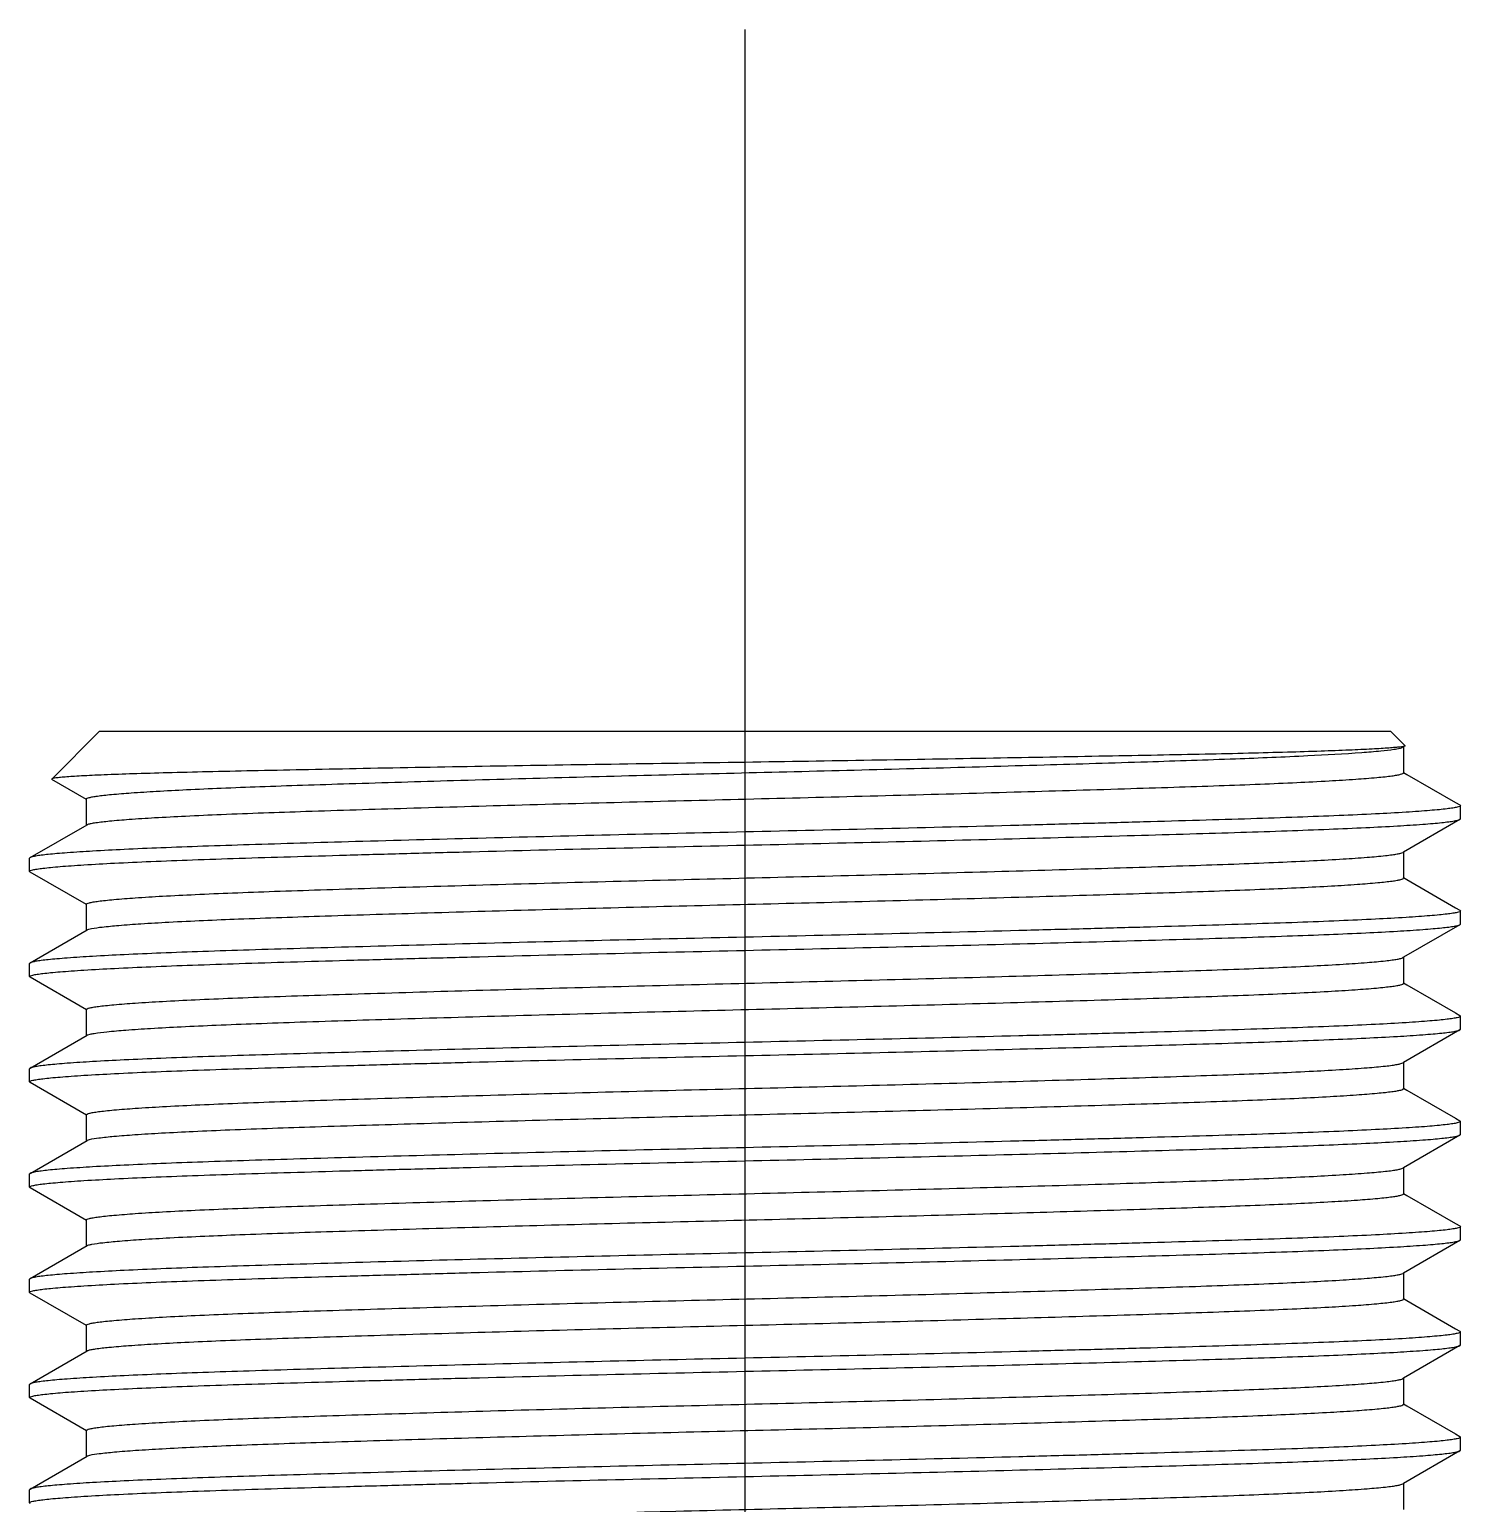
# Model space of a CAD drawing. Extents: x -3383 to -2963, y -4299 to -3705.
# Drawn here: x -3262.611 to -3258.531, y -3947.06 to -3942.859 of the extents above; entities that cross this region are included whole.
import ezdxf

# ---------------------------------------------------------------- set-up
doc = ezdxf.new("R2010")
doc.units = 0
doc.header["$LTSCALE"] = 7
doc.linetypes.add('CENTER', pattern=[2, 1.25, -0.25, 0.25, -0.25])
doc.layers.get('0').update_dxf_attribs({"color": 2, "linetype": 'CONTINUOUS'})
doc.layers.add('CL', color=1, linetype='CENTER')

msp = doc.modelspace()

# ---------------------------------------------------------------- linework, layer by layer
for p, q in [((-3262.411387, -3944.858648), (-3262.547989, -3944.99525)), ((-3262.411387, -3944.858648), (-3258.731387, -3944.858648)), ((-3258.731387, -3944.858648), (-3258.68988, -3944.900154)), ((-3258.693766, -3944.904392), (-3258.693766, -3944.977398)), ((-3258.689956, -3944.900078), (-3258.690452, -3944.901317)), ((-3258.693766, -3944.9764), (-3258.684081, -3944.981997)), ((-3262.547982, -3944.995243), (-3262.547535, -3944.996448)), ((-3262.449007, -3945.053396), (-3262.547543, -3944.996456)), ((-3258.684081, -3944.981997), (-3258.545437, -3945.062111)), ((-3262.449007, -3945.127398), (-3262.449007, -3945.052398)), ((-3258.545437, -3945.062111), (-3258.532988, -3945.069304)), ((-3258.531387, -3945.108648), (-3258.531387, -3945.071148)), ((-3262.609785, -3945.219304), (-3262.447282, -3945.125403)), ((-3258.532988, -3945.110492), (-3258.693766, -3945.203396)), ((-3258.532968, -3945.11048), (-3258.531387, -3945.108647)), ((-3262.609805, -3945.219315), (-3262.611387, -3945.221148)), ((-3262.611387, -3945.258648), (-3262.611387, -3945.221148)), ((-3258.693766, -3945.203396), (-3258.695491, -3945.204392)), ((-3258.693766, -3945.202398), (-3258.693766, -3945.277398)), ((-3262.609805, -3945.260481), (-3262.611387, -3945.258648)), ((-3262.449007, -3945.353396), (-3262.609785, -3945.260492)), ((-3258.693766, -3945.2764), (-3258.684081, -3945.281997)), ((-3258.684081, -3945.281997), (-3258.545437, -3945.362111)), ((-3262.449007, -3945.427398), (-3262.449007, -3945.352398)), ((-3258.545437, -3945.362111), (-3258.532988, -3945.369304)), ((-3258.532969, -3945.369315), (-3258.531387, -3945.371148)), ((-3258.531387, -3945.408648), (-3258.531387, -3945.371148)), ((-3262.609785, -3945.519304), (-3262.447282, -3945.425403)), ((-3258.532988, -3945.410492), (-3258.693766, -3945.503396)), ((-3258.532969, -3945.410481), (-3258.531387, -3945.408648)), ((-3262.609805, -3945.519315), (-3262.611387, -3945.521148)), ((-3262.611387, -3945.558648), (-3262.611387, -3945.521148)), ((-3258.693766, -3945.503396), (-3258.695491, -3945.504392)), ((-3258.693766, -3945.502398), (-3258.693766, -3945.577398)), ((-3262.609805, -3945.560481), (-3262.611387, -3945.558648)), ((-3262.449007, -3945.653396), (-3262.609785, -3945.560492)), ((-3258.693766, -3945.5764), (-3258.684081, -3945.581997)), ((-3258.684081, -3945.581997), (-3258.545437, -3945.662111)), ((-3262.449007, -3945.727398), (-3262.449007, -3945.652398)), ((-3258.545437, -3945.662111), (-3258.532988, -3945.669304)), ((-3258.532969, -3945.669315), (-3258.531387, -3945.671148)), ((-3258.531387, -3945.708648), (-3258.531387, -3945.671148)), ((-3262.609785, -3945.819304), (-3262.447282, -3945.725403)), ((-3258.532988, -3945.710492), (-3258.693766, -3945.803396)), ((-3258.532969, -3945.710481), (-3258.531387, -3945.708648)), ((-3262.609805, -3945.819315), (-3262.611387, -3945.821148)), ((-3258.693766, -3945.803396), (-3258.695491, -3945.804392)), ((-3258.693766, -3945.802398), (-3258.693766, -3945.877398)), ((-3262.611387, -3945.858648), (-3262.611387, -3945.821148)), ((-3262.609805, -3945.860481), (-3262.611387, -3945.858648)), ((-3262.449007, -3945.953396), (-3262.609785, -3945.860492)), ((-3258.693766, -3945.8764), (-3258.684081, -3945.881997)), ((-3258.684081, -3945.881997), (-3258.545437, -3945.962111)), ((-3262.449007, -3946.027398), (-3262.449007, -3945.952398)), ((-3258.545437, -3945.962111), (-3258.532988, -3945.969304)), ((-3258.532969, -3945.969315), (-3258.531387, -3945.971148)), ((-3258.531387, -3946.008648), (-3258.531387, -3945.971148)), ((-3262.609785, -3946.119304), (-3262.447282, -3946.025403)), ((-3258.532988, -3946.010492), (-3258.693766, -3946.103396)), ((-3258.532969, -3946.010481), (-3258.531387, -3946.008648)), ((-3258.693766, -3946.103396), (-3258.695491, -3946.104392)), ((-3258.693766, -3946.102398), (-3258.693766, -3946.177398)), ((-3262.609805, -3946.119315), (-3262.611387, -3946.121148)), ((-3262.611387, -3946.158648), (-3262.611387, -3946.121148)), ((-3262.609805, -3946.160481), (-3262.611387, -3946.158648)), ((-3262.449007, -3946.253396), (-3262.609785, -3946.160492)), ((-3258.693766, -3946.1764), (-3258.684081, -3946.181997)), ((-3258.684081, -3946.181997), (-3258.545437, -3946.262111)), ((-3262.449007, -3946.327398), (-3262.449007, -3946.252398)), ((-3258.545437, -3946.262111), (-3258.532988, -3946.269304)), ((-3258.532969, -3946.269315), (-3258.531387, -3946.271148)), ((-3258.531387, -3946.308648), (-3258.531387, -3946.271148)), ((-3258.532988, -3946.310492), (-3258.693766, -3946.403396)), ((-3258.532969, -3946.310481), (-3258.531387, -3946.308648)), ((-3262.609785, -3946.419304), (-3262.447282, -3946.325403)), ((-3258.693766, -3946.403396), (-3258.695491, -3946.404392)), ((-3258.693766, -3946.402398), (-3258.693766, -3946.477398)), ((-3262.609805, -3946.419315), (-3262.611387, -3946.421148)), ((-3262.611387, -3946.458648), (-3262.611387, -3946.421148)), ((-3262.609805, -3946.460481), (-3262.611387, -3946.458648)), ((-3262.449007, -3946.553396), (-3262.609785, -3946.460492)), ((-3258.693766, -3946.4764), (-3258.684081, -3946.481997)), ((-3258.684081, -3946.481997), (-3258.545437, -3946.562111)), ((-3262.449007, -3946.627398), (-3262.449007, -3946.552398)), ((-3258.545437, -3946.562111), (-3258.532988, -3946.569304)), ((-3258.532969, -3946.569315), (-3258.531387, -3946.571148)), ((-3258.531387, -3946.608648), (-3258.531387, -3946.571148)), ((-3258.532988, -3946.610492), (-3258.693766, -3946.703396)), ((-3258.532969, -3946.610481), (-3258.531387, -3946.608648)), ((-3262.609785, -3946.719304), (-3262.447282, -3946.625403)), ((-3258.693766, -3946.702398), (-3258.693766, -3946.777398)), ((-3262.609805, -3946.719315), (-3262.611387, -3946.721148)), ((-3262.611387, -3946.758648), (-3262.611387, -3946.721148)), ((-3258.693766, -3946.703396), (-3258.695491, -3946.704392)), ((-3262.609805, -3946.760481), (-3262.611387, -3946.758648)), ((-3262.449007, -3946.853396), (-3262.609785, -3946.760492)), ((-3258.693766, -3946.7764), (-3258.684081, -3946.781997)), ((-3258.684081, -3946.781997), (-3258.545437, -3946.862111)), ((-3262.449007, -3946.927398), (-3262.449007, -3946.852398)), ((-3258.545437, -3946.862111), (-3258.532988, -3946.869304)), ((-3258.532969, -3946.869315), (-3258.531387, -3946.871148)), ((-3258.532988, -3946.910492), (-3258.693766, -3947.003396)), ((-3258.532969, -3946.910481), (-3258.531387, -3946.908648)), ((-3258.531387, -3946.908648), (-3258.531387, -3946.871148)), ((-3262.609785, -3947.019304), (-3262.447282, -3946.925403)), ((-3262.609805, -3947.019315), (-3262.611387, -3947.021148)), ((-3262.611387, -3947.058648), (-3262.611387, -3947.021148)), ((-3258.693766, -3947.003396), (-3258.695491, -3947.004392)), ((-3258.693766, -3947.002398), (-3258.693766, -3947.077398)), ((-3262.609805, -3947.060481), (-3262.611387, -3947.058648))]:
    msp.add_line(p, q)
for points, knots in [([(-3262.449007, -3945.052398), (-3262.449007, -3945.051439), (-3262.44585, -3945.049397), (-3262.440129, -3945.047806), (-3262.429975, -3945.045609), (-3262.416146, -3945.043572), (-3262.398141, -3945.041363), (-3262.36616, -3945.038138), (-3262.316231, -3945.034182), (-3262.244971, -3945.029688), (-3262.159471, -3945.025226), (-3262.061024, -3945.020888), (-3261.950667, -3945.016663), (-3261.828982, -3945.012458), (-3261.644939, -3945.00656), (-3261.391716, -3944.998966), (-3261.068838, -3944.989912), (-3260.730749, -3944.98127), (-3260.388622, -3944.972951), (-3260.051166, -3944.96427), (-3259.729841, -3944.955213), (-3259.438481, -3944.946429), (-3259.187657, -3944.938206), (-3258.983865, -3944.929894), (-3258.845943, -3944.922297), (-3258.764185, -3944.915569), (-3258.733656, -3944.912237), (-3258.721119, -3944.91038)], [0, 0, 0, 0, 0.00077096, 0.00244526, 0.00514775, 0.00891381, 0.01376286, 0.01969418, 0.03476233, 0.05400484, 0.07708546, 0.10357299, 0.1332074, 0.16584816, 0.20143446, 0.28120561, 0.36946459, 0.46104593, 0.55302995, 0.64452645, 0.7323622, 0.81139386, 0.87881129, 0.93406456, 0.97532847, 0.98981386, 1, 1, 1, 1]), ([(-3258.690455, -3944.901314), (-3258.691897, -3944.902096), (-3258.696629, -3944.902978), (-3258.705664, -3944.904361), (-3258.719137, -3944.905656), (-3258.736835, -3944.907083), (-3258.758802, -3944.908524), (-3258.796417, -3944.910651), (-3258.853623, -3944.913251), (-3258.934108, -3944.916237), (-3259.029824, -3944.919198), (-3259.139903, -3944.922079), (-3259.263311, -3944.924817), (-3259.398869, -3944.927515), (-3259.600088, -3944.93128), (-3259.871709, -3944.936194), (-3260.2148, -3944.942168), (-3260.450962, -3944.945869), (-3260.571387, -3944.947702)], [0, 0, 0, 0, 0.00261637, 0.00750592, 0.01468106, 0.02413088, 0.03583417, 0.04976451, 0.08419335, 0.12711735, 0.17815741, 0.23684808, 0.30265658, 0.37493447, 0.45298738, 0.62348137, 0.80800473, 1, 1, 1, 1]), ([(-3258.721119, -3944.91038), (-3258.715526, -3944.909552), (-3258.706948, -3944.908011), (-3258.698207, -3944.905963), (-3258.695489, -3944.904391)], [0, 0, 0, 0, 0.64293905, 1, 1, 1, 1]), ([(-3260.571387, -3944.947702), (-3260.698551, -3944.949638), (-3260.948289, -3944.953295), (-3261.311283, -3944.959136), (-3261.598848, -3944.964356), (-3261.811629, -3944.968572), (-3261.954537, -3944.9715), (-3262.08428, -3944.974327), (-3262.19967, -3944.977099), (-3262.299675, -3944.979931), (-3262.372974, -3944.982503), (-3262.423251, -3944.984646), (-3262.454468, -3944.986168), (-3262.481241, -3944.987681), (-3262.503494, -3944.989182), (-3262.521197, -3944.990633), (-3262.53425, -3944.992072), (-3262.542316, -3944.993257), (-3262.546334, -3944.994358), (-3262.547633, -3944.994894), (-3262.547983, -3944.995245)], [0, 0, 0, 0, 0.19291989, 0.37887176, 0.55070294, 0.6292027, 0.70170608, 0.76752843, 0.82605741, 0.87679445, 0.91928743, 0.93731334, 0.95312827, 0.96669715, 0.97798733, 0.9869676, 0.99362082, 0.99794785, 0.99924866, 1, 1, 1, 1]), ([(-3262.443949, -3945.123982), (-3262.441133, -3945.123031), (-3262.433953, -3945.121382), (-3262.413846, -3945.118043), (-3262.377858, -3945.114162), (-3262.32194, -3945.109563), (-3262.249563, -3945.104948), (-3262.161931, -3945.100333), (-3262.01831, -3945.094007), (-3261.808089, -3945.086633), (-3261.522227, -3945.077817), (-3261.199876, -3945.068487), (-3260.855368, -3945.059352), (-3260.50251, -3945.050732), (-3260.151551, -3945.041956), (-3259.813852, -3945.032655), (-3259.547188, -3945.024741), (-3259.352397, -3945.018607), (-3259.223457, -3945.014257), (-3259.106524, -3945.009908), (-3259.002123, -3945.005464), (-3258.911303, -3945.000875), (-3258.835451, -3944.996242), (-3258.782215, -3944.992152), (-3258.748085, -3944.988812), (-3258.728856, -3944.986525), (-3258.714098, -3944.984416), (-3258.703239, -3944.982144), (-3258.697179, -3944.980505), (-3258.693766, -3944.978404), (-3258.693766, -3944.977398)], [0, 0, 0, 0, 0.00237448, 0.00586657, 0.0162877, 0.03126839, 0.05069392, 0.07421917, 0.10137171, 0.16553771, 0.24225842, 0.32984636, 0.42316042, 0.51757024, 0.61181715, 0.70361706, 0.78744782, 0.82493991, 0.85930597, 0.89051241, 0.91841779, 0.9427834, 0.96315511, 0.97913075, 0.98542202, 0.99056693, 0.99456189, 0.99742609, 0.99919621, 1, 1, 1, 1]), ([(-3258.531387, -3945.07115), (-3258.531389, -3945.072238), (-3258.535434, -3945.074341), (-3258.542169, -3945.076022), (-3258.554623, -3945.078342), (-3258.571419, -3945.080507), (-3258.593364, -3945.082854), (-3258.620135, -3945.085213), (-3258.651804, -3945.087624), (-3258.703483, -3945.091056), (-3258.779209, -3945.095208), (-3258.882362, -3945.099892), (-3259.000806, -3945.104417), (-3259.133402, -3945.108862), (-3259.27963, -3945.113327), (-3259.439138, -3945.117898), (-3259.610993, -3945.122649), (-3259.858464, -3945.129232), (-3260.179777, -3945.137257), (-3260.440002, -3945.143165), (-3260.571387, -3945.146148)], [0, 0, 0, 0, 0.00159843, 0.00527135, 0.01125318, 0.01961343, 0.03038718, 0.04356208, 0.05911322, 0.07701456, 0.11962237, 0.17047693, 0.22864777, 0.29368097, 0.36530184, 0.4434796, 0.52801156, 0.61776487, 0.80701502, 1, 1, 1, 1]), ([(-3258.532975, -3945.069311), (-3258.532734, -3945.069451), (-3258.532058, -3945.069876), (-3258.531386, -3945.070603), (-3258.531387, -3945.07115)], [0, 0, 0, 0, 0.33703848, 1, 1, 1, 1]), ([(-3260.571387, -3945.146148), (-3260.699428, -3945.149055), (-3260.953254, -3945.154816), (-3261.32357, -3945.164031), (-3261.618422, -3945.171984), (-3261.835834, -3945.178172), (-3261.980844, -3945.182537), (-3262.112974, -3945.186867), (-3262.231833, -3945.191252), (-3262.336515, -3945.19578), (-3262.425627, -3945.200401), (-3262.489445, -3945.204476), (-3262.53157, -3945.207832), (-3262.556261, -3945.210128), (-3262.576262, -3945.212379), (-3262.591634, -3945.214523), (-3262.602304, -3945.216648), (-3262.607947, -3945.21824), (-3262.609805, -3945.219315)], [0, 0, 0, 0, 0.18829405, 0.37326889, 0.5446053, 0.62193994, 0.69303651, 0.75789424, 0.81630048, 0.86790102, 0.91193923, 0.94748712, 0.96191125, 0.97406872, 0.98393708, 0.99151517, 0.99684418, 1, 1, 1, 1]), ([(-3262.447282, -3945.125403), (-3262.447064, -3945.125277), (-3262.445992, -3945.124715), (-3262.444855, -3945.124289), (-3262.443949, -3945.123982)], [0, 0, 0, 0, 0.20861387, 1, 1, 1, 1]), ([(-3260.571387, -3945.183648), (-3260.443345, -3945.180741), (-3260.189518, -3945.17498), (-3259.8192, -3945.165765), (-3259.524348, -3945.157811), (-3259.306935, -3945.151624), (-3259.161925, -3945.147259), (-3259.029795, -3945.142928), (-3258.910936, -3945.138544), (-3258.806254, -3945.134015), (-3258.717143, -3945.129394), (-3258.653325, -3945.125319), (-3258.6112, -3945.121963), (-3258.586509, -3945.119668), (-3258.566509, -3945.117416), (-3258.551138, -3945.115273), (-3258.540468, -3945.113147), (-3258.534826, -3945.111556), (-3258.532968, -3945.11048)], [0, 0, 0, 0, 0.18829471, 0.37327015, 0.54460699, 0.62194174, 0.69303839, 0.75789614, 0.81630235, 0.86790279, 0.9119408, 0.94748841, 0.96191236, 0.97406963, 0.98393779, 0.99151565, 0.99684442, 1, 1, 1, 1]), ([(-3262.611387, -3945.258648), (-3262.611386, -3945.25756), (-3262.607343, -3945.255455), (-3262.600612, -3945.253776), (-3262.58816, -3945.251455), (-3262.571367, -3945.249291), (-3262.549426, -3945.246944), (-3262.522656, -3945.244584), (-3262.490989, -3945.242174), (-3262.439313, -3945.238741), (-3262.363589, -3945.234589), (-3262.260438, -3945.229905), (-3262.141995, -3945.22538), (-3262.009398, -3945.220934), (-3261.863169, -3945.21647), (-3261.70366, -3945.211898), (-3261.531802, -3945.207147), (-3261.284326, -3945.200564), (-3260.963006, -3945.192539), (-3260.702774, -3945.186631), (-3260.571387, -3945.183648)], [0, 0, 0, 0, 0.00159717, 0.00526852, 0.01124882, 0.0196076, 0.03037999, 0.04355368, 0.05910372, 0.0770041, 0.11961047, 0.17046426, 0.22863485, 0.2936682, 0.36528957, 0.44346813, 0.5280013, 0.61775622, 0.80701049, 1, 1, 1, 1]), ([(-3262.449007, -3945.352398), (-3262.449007, -3945.351377), (-3262.445512, -3945.349257), (-3262.439343, -3945.347603), (-3262.428256, -3945.345307), (-3262.413198, -3945.343176), (-3262.393575, -3945.340863), (-3262.358752, -3945.337488), (-3262.304452, -3945.333356), (-3262.227126, -3945.328678), (-3262.134602, -3945.32405), (-3262.028294, -3945.319573), (-3261.909251, -3945.315184), (-3261.777979, -3945.310787), (-3261.579767, -3945.304576), (-3261.308896, -3945.296564), (-3260.966597, -3945.287193), (-3260.611667, -3945.278371), (-3260.255591, -3945.269642), (-3259.909208, -3945.260371), (-3259.587, -3945.250967), (-3259.340792, -3945.243326), (-3259.166636, -3945.237208), (-3259.054486, -3945.232784), (-3258.955586, -3945.228216), (-3258.871222, -3945.223555), (-3258.802816, -3945.218871), (-3258.756347, -3945.214799), (-3258.727935, -3945.211418), (-3258.713166, -3945.209234), (-3258.702821, -3945.207085), (-3258.697332, -3945.205456), (-3258.695491, -3945.204392)], [0, 0, 0, 0, 0.00081506, 0.00261763, 0.0055365, 0.00960881, 0.01485356, 0.02126629, 0.03754815, 0.05829956, 0.08309698, 0.11148102, 0.14321857, 0.17816929, 0.21630762, 0.3014882, 0.39444548, 0.48959736, 0.58484454, 0.67871405, 0.76614325, 0.84210732, 0.87530595, 0.90522241, 0.93168286, 0.95432139, 0.97265287, 0.98640768, 0.99153748, 0.9954957, 0.99830318, 1, 1, 1, 1]), ([(-3262.434337, -3945.421571), (-3262.424334, -3945.419571), (-3262.398558, -3945.416278), (-3262.351625, -3945.41183), (-3262.288399, -3945.407314), (-3262.174572, -3945.400712), (-3261.999629, -3945.393228), (-3261.753758, -3945.3849), (-3261.464695, -3945.376109), (-3261.142609, -3945.366909), (-3260.801648, -3945.358015), (-3260.454396, -3945.349562), (-3260.110222, -3945.340859), (-3259.780354, -3945.331685), (-3259.520815, -3945.323939), (-3259.331754, -3945.317931), (-3259.206694, -3945.31366), (-3259.093276, -3945.309377), (-3258.992056, -3945.30499), (-3258.904079, -3945.300467), (-3258.830681, -3945.295908), (-3258.779215, -3945.291889), (-3258.746236, -3945.28861), (-3258.727662, -3945.286365), (-3258.713401, -3945.284294), (-3258.702921, -3945.282062), (-3258.697042, -3945.280449), (-3258.693766, -3945.278379), (-3258.693766, -3945.277398)], [0, 0, 0, 0, 0.00817098, 0.02078474, 0.0377702, 0.05893466, 0.11211251, 0.17801547, 0.25598652, 0.3437528, 0.43610488, 0.52918216, 0.62197632, 0.71186982, 0.79350159, 0.82995444, 0.86338002, 0.89373035, 0.9208639, 0.94453111, 0.96428895, 0.97977065, 0.985866, 0.99084986, 0.99472018, 0.9974963, 0.99921419, 1, 1, 1, 1]), ([(-3258.531387, -3945.371148), (-3258.531387, -3945.372236), (-3258.535431, -3945.374341), (-3258.542162, -3945.376019), (-3258.554613, -3945.378341), (-3258.571406, -3945.380505), (-3258.593348, -3945.382852), (-3258.620117, -3945.385212), (-3258.651784, -3945.387622), (-3258.70346, -3945.391055), (-3258.779184, -3945.395207), (-3258.882335, -3945.399891), (-3259.000779, -3945.404416), (-3259.133376, -3945.408861), (-3259.279604, -3945.413326), (-3259.439114, -3945.417897), (-3259.610972, -3945.422648), (-3259.858448, -3945.429232), (-3260.179768, -3945.437257), (-3260.439999, -3945.443165), (-3260.571387, -3945.446148)], [0, 0, 0, 0, 0.00159717, 0.00526852, 0.01124882, 0.0196076, 0.03037999, 0.04355368, 0.05910372, 0.0770041, 0.11961047, 0.17046426, 0.22863485, 0.2936682, 0.36528957, 0.44346813, 0.5280013, 0.61775622, 0.80701049, 1, 1, 1, 1]), ([(-3262.447282, -3945.425403), (-3262.445771, -3945.42453), (-3262.441431, -3945.423112), (-3262.437048, -3945.422113), (-3262.434337, -3945.421571)], [0, 0, 0, 0, 0.38697339, 1, 1, 1, 1]), ([(-3260.571387, -3945.483648), (-3260.443345, -3945.480741), (-3260.18952, -3945.47498), (-3259.819203, -3945.465765), (-3259.524352, -3945.457811), (-3259.306939, -3945.451624), (-3259.161929, -3945.447259), (-3259.0298, -3945.442928), (-3258.91094, -3945.438544), (-3258.806258, -3945.434016), (-3258.717146, -3945.429395), (-3258.653328, -3945.42532), (-3258.611203, -3945.421964), (-3258.586512, -3945.419668), (-3258.566511, -3945.417417), (-3258.551139, -3945.415273), (-3258.540469, -3945.413147), (-3258.534826, -3945.411556), (-3258.532969, -3945.410481)], [0, 0, 0, 0, 0.18829405, 0.37326889, 0.5446053, 0.62193994, 0.69303651, 0.75789424, 0.81630048, 0.86790102, 0.91193923, 0.94748712, 0.96191125, 0.97406872, 0.98393708, 0.99151517, 0.99684418, 1, 1, 1, 1]), ([(-3262.611387, -3945.558648), (-3262.611386, -3945.55756), (-3262.607343, -3945.555455), (-3262.600612, -3945.553776), (-3262.58816, -3945.551455), (-3262.571367, -3945.549291), (-3262.549426, -3945.546944), (-3262.522656, -3945.544584), (-3262.490989, -3945.542174), (-3262.439313, -3945.538741), (-3262.363589, -3945.534589), (-3262.260438, -3945.529905), (-3262.141995, -3945.52538), (-3262.009398, -3945.520934), (-3261.863169, -3945.51647), (-3261.70366, -3945.511898), (-3261.531802, -3945.507147), (-3261.284326, -3945.500564), (-3260.963006, -3945.492539), (-3260.702774, -3945.486631), (-3260.571387, -3945.483648)], [0, 0, 0, 0, 0.00159717, 0.00526852, 0.01124882, 0.0196076, 0.03037999, 0.04355368, 0.05910372, 0.0770041, 0.11961047, 0.17046426, 0.22863485, 0.2936682, 0.36528957, 0.44346813, 0.5280013, 0.61775622, 0.80701049, 1, 1, 1, 1]), ([(-3260.571387, -3945.446148), (-3260.699428, -3945.449055), (-3260.953254, -3945.454816), (-3261.32357, -3945.464031), (-3261.618422, -3945.471984), (-3261.835834, -3945.478172), (-3261.980844, -3945.482537), (-3262.112974, -3945.486867), (-3262.231833, -3945.491252), (-3262.336515, -3945.49578), (-3262.425627, -3945.500401), (-3262.489445, -3945.504476), (-3262.53157, -3945.507832), (-3262.556261, -3945.510128), (-3262.576262, -3945.512379), (-3262.591634, -3945.514523), (-3262.602304, -3945.516648), (-3262.607947, -3945.51824), (-3262.609805, -3945.519315)], [0, 0, 0, 0, 0.18829405, 0.37326889, 0.5446053, 0.62193994, 0.69303651, 0.75789424, 0.81630048, 0.86790102, 0.91193923, 0.94748712, 0.96191125, 0.97406872, 0.98393708, 0.99151517, 0.99684418, 1, 1, 1, 1]), ([(-3262.449007, -3945.652398), (-3262.449007, -3945.651377), (-3262.445512, -3945.649257), (-3262.439343, -3945.647603), (-3262.428256, -3945.645307), (-3262.413198, -3945.643176), (-3262.393575, -3945.640863), (-3262.358752, -3945.637488), (-3262.304452, -3945.633356), (-3262.227126, -3945.628678), (-3262.134602, -3945.62405), (-3262.028294, -3945.619573), (-3261.909251, -3945.615184), (-3261.777979, -3945.610787), (-3261.579767, -3945.604576), (-3261.308896, -3945.596564), (-3260.966597, -3945.587193), (-3260.611667, -3945.578371), (-3260.255591, -3945.569642), (-3259.909208, -3945.560371), (-3259.587, -3945.550967), (-3259.340792, -3945.543326), (-3259.166636, -3945.537208), (-3259.054486, -3945.532784), (-3258.955586, -3945.528216), (-3258.871222, -3945.523555), (-3258.802816, -3945.518871), (-3258.756347, -3945.514799), (-3258.727935, -3945.511418), (-3258.713166, -3945.509234), (-3258.702821, -3945.507085), (-3258.697332, -3945.505456), (-3258.695491, -3945.504392)], [0, 0, 0, 0, 0.00081506, 0.00261763, 0.0055365, 0.00960881, 0.01485356, 0.02126629, 0.03754815, 0.05829956, 0.08309698, 0.11148102, 0.14321857, 0.17816929, 0.21630762, 0.3014882, 0.39444548, 0.48959736, 0.58484454, 0.67871405, 0.76614325, 0.84210732, 0.87530595, 0.90522241, 0.93168286, 0.95432139, 0.97265287, 0.98640768, 0.99153748, 0.9954957, 0.99830318, 1, 1, 1, 1]), ([(-3262.44584, -3945.724695), (-3262.443498, -3945.723696), (-3262.437178, -3945.722051), (-3262.418796, -3945.718676), (-3262.384806, -3945.714841), (-3262.331156, -3945.710229), (-3262.260736, -3945.705602), (-3262.174721, -3945.700955), (-3262.074499, -3945.696436), (-3261.961299, -3945.692043), (-3261.786082, -3945.685959), (-3261.5391, -3945.678328), (-3261.216793, -3945.668956), (-3260.871324, -3945.659753), (-3260.516841, -3945.651079), (-3260.163887, -3945.64228), (-3259.823878, -3945.632944), (-3259.555102, -3945.624981), (-3259.358598, -3945.618808), (-3259.228492, -3945.614435), (-3259.110503, -3945.610066), (-3259.005148, -3945.605605), (-3258.913476, -3945.600997), (-3258.836886, -3945.596341), (-3258.783118, -3945.59223), (-3258.748641, -3945.588873), (-3258.729215, -3945.586572), (-3258.714308, -3945.584453), (-3258.703334, -3945.582168), (-3258.69722, -3945.580522), (-3258.693766, -3945.578412), (-3258.693766, -3945.577398)], [0, 0, 0, 0, 0.00203281, 0.00518177, 0.01493661, 0.02930631, 0.04818859, 0.07127548, 0.09808483, 0.12828934, 0.16172653, 0.23806893, 0.32558248, 0.41917713, 0.51400253, 0.60869907, 0.70107692, 0.78558032, 0.82339364, 0.85805032, 0.88952087, 0.91766429, 0.94224476, 0.96280539, 0.97893332, 0.985285, 0.99047956, 0.99451298, 0.99740436, 0.99919061, 1, 1, 1, 1]), ([(-3258.531387, -3945.671148), (-3258.531387, -3945.672236), (-3258.535431, -3945.674341), (-3258.542162, -3945.676019), (-3258.554613, -3945.678341), (-3258.571406, -3945.680505), (-3258.593348, -3945.682852), (-3258.620117, -3945.685212), (-3258.651784, -3945.687622), (-3258.70346, -3945.691055), (-3258.779184, -3945.695207), (-3258.882335, -3945.699891), (-3259.000779, -3945.704416), (-3259.133376, -3945.708861), (-3259.279604, -3945.713326), (-3259.439114, -3945.717897), (-3259.610972, -3945.722648), (-3259.858448, -3945.729232), (-3260.179768, -3945.737257), (-3260.439999, -3945.743165), (-3260.571387, -3945.746148)], [0, 0, 0, 0, 0.00159717, 0.00526852, 0.01124882, 0.0196076, 0.03037999, 0.04355368, 0.05910372, 0.0770041, 0.11961047, 0.17046426, 0.22863485, 0.2936682, 0.36528957, 0.44346813, 0.5280013, 0.61775622, 0.80701049, 1, 1, 1, 1]), ([(-3260.571387, -3945.783648), (-3260.443345, -3945.780741), (-3260.18952, -3945.77498), (-3259.819203, -3945.765765), (-3259.524352, -3945.757811), (-3259.306939, -3945.751624), (-3259.161929, -3945.747259), (-3259.0298, -3945.742928), (-3258.91094, -3945.738544), (-3258.806258, -3945.734016), (-3258.717146, -3945.729395), (-3258.653328, -3945.72532), (-3258.611203, -3945.721964), (-3258.586512, -3945.719668), (-3258.566511, -3945.717417), (-3258.551139, -3945.715273), (-3258.540469, -3945.713147), (-3258.534826, -3945.711556), (-3258.532969, -3945.710481)], [0, 0, 0, 0, 0.18829405, 0.37326889, 0.5446053, 0.62193994, 0.69303651, 0.75789424, 0.81630048, 0.86790102, 0.91193923, 0.94748712, 0.96191125, 0.97406872, 0.98393708, 0.99151517, 0.99684418, 1, 1, 1, 1]), ([(-3260.571387, -3945.746148), (-3260.699428, -3945.749055), (-3260.953254, -3945.754816), (-3261.32357, -3945.764031), (-3261.618422, -3945.771984), (-3261.835834, -3945.778172), (-3261.980844, -3945.782537), (-3262.112974, -3945.786867), (-3262.231833, -3945.791252), (-3262.336515, -3945.79578), (-3262.425627, -3945.800401), (-3262.489445, -3945.804476), (-3262.53157, -3945.807832), (-3262.556261, -3945.810128), (-3262.576262, -3945.812379), (-3262.591634, -3945.814523), (-3262.602304, -3945.816648), (-3262.607947, -3945.81824), (-3262.609805, -3945.819315)], [0, 0, 0, 0, 0.18829405, 0.37326889, 0.5446053, 0.62193994, 0.69303651, 0.75789424, 0.81630048, 0.86790102, 0.91193923, 0.94748712, 0.96191125, 0.97406872, 0.98393708, 0.99151517, 0.99684418, 1, 1, 1, 1]), ([(-3262.611387, -3945.858648), (-3262.611386, -3945.85756), (-3262.607343, -3945.855455), (-3262.600612, -3945.853776), (-3262.58816, -3945.851455), (-3262.571367, -3945.849291), (-3262.549426, -3945.846944), (-3262.522656, -3945.844584), (-3262.490989, -3945.842174), (-3262.439313, -3945.838741), (-3262.363589, -3945.834589), (-3262.260438, -3945.829905), (-3262.141995, -3945.82538), (-3262.009398, -3945.820934), (-3261.863169, -3945.81647), (-3261.70366, -3945.811898), (-3261.531802, -3945.807147), (-3261.284326, -3945.800564), (-3260.963006, -3945.792539), (-3260.702774, -3945.786631), (-3260.571387, -3945.783648)], [0, 0, 0, 0, 0.00159717, 0.00526852, 0.01124882, 0.0196076, 0.03037999, 0.04355368, 0.05910372, 0.0770041, 0.11961047, 0.17046426, 0.22863485, 0.2936682, 0.36528957, 0.44346813, 0.5280013, 0.61775622, 0.80701049, 1, 1, 1, 1]), ([(-3262.449007, -3945.952398), (-3262.449007, -3945.951377), (-3262.445512, -3945.949257), (-3262.439343, -3945.947603), (-3262.428256, -3945.945307), (-3262.413198, -3945.943176), (-3262.393575, -3945.940863), (-3262.358752, -3945.937488), (-3262.304452, -3945.933356), (-3262.227126, -3945.928678), (-3262.134602, -3945.92405), (-3262.028294, -3945.919573), (-3261.909251, -3945.915184), (-3261.777979, -3945.910787), (-3261.579767, -3945.904576), (-3261.308896, -3945.896564), (-3260.966597, -3945.887193), (-3260.611667, -3945.878371), (-3260.255591, -3945.869642), (-3259.909208, -3945.860371), (-3259.587, -3945.850967), (-3259.340792, -3945.843326), (-3259.166636, -3945.837208), (-3259.054486, -3945.832784), (-3258.955586, -3945.828216), (-3258.871222, -3945.823555), (-3258.802816, -3945.818871), (-3258.756347, -3945.814799), (-3258.727935, -3945.811418), (-3258.713166, -3945.809234), (-3258.702821, -3945.807085), (-3258.697332, -3945.805456), (-3258.695491, -3945.804392)], [0, 0, 0, 0, 0.00081506, 0.00261763, 0.0055365, 0.00960881, 0.01485356, 0.02126629, 0.03754815, 0.05829956, 0.08309698, 0.11148102, 0.14321857, 0.17816929, 0.21630762, 0.3014882, 0.39444548, 0.48959736, 0.58484454, 0.67871405, 0.76614325, 0.84210732, 0.87530595, 0.90522241, 0.93168286, 0.95432139, 0.97265287, 0.98640768, 0.99153748, 0.9954957, 0.99830318, 1, 1, 1, 1]), ([(-3262.439798, -3946.022787), (-3262.431296, -3946.020651), (-3262.40828, -3946.017429), (-3262.365383, -3946.012968), (-3262.305745, -3946.008462), (-3262.230213, -3946.003849), (-3262.139985, -3945.999303), (-3261.993856, -3945.993089), (-3261.781305, -3945.985776), (-3261.493774, -3945.976969), (-3261.171475, -3945.967702), (-3260.828672, -3945.958686), (-3260.478574, -3945.950151), (-3260.130973, -3945.941411), (-3259.797157, -3945.932173), (-3259.53403, -3945.924341), (-3259.342094, -3945.918271), (-3259.215091, -3945.91396), (-3259.099912, -3945.909644), (-3258.997098, -3945.905228), (-3258.907696, -3945.900672), (-3258.833069, -3945.896076), (-3258.780716, -3945.892021), (-3258.747161, -3945.888712), (-3258.728259, -3945.886445), (-3258.71375, -3945.884356), (-3258.70308, -3945.882103), (-3258.69711, -3945.880477), (-3258.693766, -3945.878392), (-3258.693766, -3945.877398)], [0, 0, 0, 0, 0.00701139, 0.01853253, 0.03451933, 0.05482733, 0.07905877, 0.10677118, 0.17180511, 0.24915257, 0.33684287, 0.42968137, 0.52341628, 0.61692996, 0.70777495, 0.7905004, 0.82746805, 0.86135957, 0.8921343, 0.91965054, 0.94366435, 0.96372681, 0.97945344, 0.98564594, 0.99070965, 0.99464176, 0.99746154, 0.99920531, 1, 1, 1, 1]), ([(-3258.531387, -3945.971148), (-3258.531387, -3945.972236), (-3258.535431, -3945.974341), (-3258.542162, -3945.976019), (-3258.554613, -3945.978341), (-3258.571406, -3945.980505), (-3258.593348, -3945.982852), (-3258.620117, -3945.985212), (-3258.651784, -3945.987622), (-3258.70346, -3945.991055), (-3258.779184, -3945.995207), (-3258.882335, -3945.999891), (-3259.000779, -3946.004416), (-3259.133376, -3946.008861), (-3259.279604, -3946.013326), (-3259.439114, -3946.017897), (-3259.610972, -3946.022648), (-3259.858448, -3946.029232), (-3260.179768, -3946.037257), (-3260.439999, -3946.043165), (-3260.571387, -3946.046148)], [0, 0, 0, 0, 0.00159717, 0.00526852, 0.01124882, 0.0196076, 0.03037999, 0.04355368, 0.05910372, 0.0770041, 0.11961047, 0.17046426, 0.22863485, 0.2936682, 0.36528957, 0.44346813, 0.5280013, 0.61775622, 0.80701049, 1, 1, 1, 1]), ([(-3262.447282, -3946.025403), (-3262.446859, -3946.025159), (-3262.444466, -3946.024014), (-3262.441892, -3946.023313), (-3262.439798, -3946.022787)], [0, 0, 0, 0, 0.18451427, 1, 1, 1, 1]), ([(-3260.571387, -3946.083648), (-3260.443345, -3946.080741), (-3260.18952, -3946.07498), (-3259.819203, -3946.065765), (-3259.524352, -3946.057811), (-3259.306939, -3946.051624), (-3259.161929, -3946.047259), (-3259.0298, -3946.042928), (-3258.91094, -3946.038544), (-3258.806258, -3946.034016), (-3258.717146, -3946.029395), (-3258.653328, -3946.02532), (-3258.611203, -3946.021964), (-3258.586512, -3946.019668), (-3258.566511, -3946.017417), (-3258.551139, -3946.015273), (-3258.540469, -3946.013147), (-3258.534826, -3946.011556), (-3258.532969, -3946.010481)], [0, 0, 0, 0, 0.18829405, 0.37326889, 0.5446053, 0.62193994, 0.69303651, 0.75789424, 0.81630048, 0.86790102, 0.91193923, 0.94748712, 0.96191125, 0.97406872, 0.98393708, 0.99151517, 0.99684418, 1, 1, 1, 1]), ([(-3260.571387, -3946.046148), (-3260.699428, -3946.049055), (-3260.953254, -3946.054816), (-3261.32357, -3946.064031), (-3261.618422, -3946.071984), (-3261.835834, -3946.078172), (-3261.980844, -3946.082537), (-3262.112974, -3946.086867), (-3262.231833, -3946.091252), (-3262.336515, -3946.09578), (-3262.425627, -3946.100401), (-3262.489445, -3946.104476), (-3262.53157, -3946.107832), (-3262.556261, -3946.110128), (-3262.576262, -3946.112379), (-3262.591634, -3946.114523), (-3262.602304, -3946.116648), (-3262.607947, -3946.11824), (-3262.609805, -3946.119315)], [0, 0, 0, 0, 0.18829405, 0.37326889, 0.5446053, 0.62193994, 0.69303651, 0.75789424, 0.81630048, 0.86790102, 0.91193923, 0.94748712, 0.96191125, 0.97406872, 0.98393708, 0.99151517, 0.99684418, 1, 1, 1, 1]), ([(-3262.611387, -3946.158648), (-3262.611386, -3946.15756), (-3262.607343, -3946.155455), (-3262.600612, -3946.153776), (-3262.58816, -3946.151455), (-3262.571367, -3946.149291), (-3262.549426, -3946.146944), (-3262.522656, -3946.144584), (-3262.490989, -3946.142174), (-3262.439313, -3946.138741), (-3262.363589, -3946.134589), (-3262.260438, -3946.129905), (-3262.141995, -3946.12538), (-3262.009398, -3946.120934), (-3261.863169, -3946.11647), (-3261.70366, -3946.111898), (-3261.531802, -3946.107147), (-3261.284326, -3946.100564), (-3260.963006, -3946.092539), (-3260.702774, -3946.086631), (-3260.571387, -3946.083648)], [0, 0, 0, 0, 0.00159717, 0.00526852, 0.01124882, 0.0196076, 0.03037999, 0.04355368, 0.05910372, 0.0770041, 0.11961047, 0.17046426, 0.22863485, 0.2936682, 0.36528957, 0.44346813, 0.5280013, 0.61775622, 0.80701049, 1, 1, 1, 1]), ([(-3262.449007, -3946.252398), (-3262.449007, -3946.251377), (-3262.445512, -3946.249257), (-3262.439343, -3946.247603), (-3262.428256, -3946.245307), (-3262.413198, -3946.243176), (-3262.393575, -3946.240863), (-3262.358752, -3946.237488), (-3262.304452, -3946.233356), (-3262.227126, -3946.228678), (-3262.134602, -3946.22405), (-3262.028294, -3946.219573), (-3261.909251, -3946.215184), (-3261.777979, -3946.210787), (-3261.579767, -3946.204576), (-3261.308896, -3946.196564), (-3260.966597, -3946.187193), (-3260.611667, -3946.178371), (-3260.255591, -3946.169642), (-3259.909208, -3946.160371), (-3259.587, -3946.150967), (-3259.340792, -3946.143326), (-3259.166636, -3946.137208), (-3259.054486, -3946.132784), (-3258.955586, -3946.128216), (-3258.871222, -3946.123555), (-3258.802816, -3946.118871), (-3258.756347, -3946.114799), (-3258.727935, -3946.111418), (-3258.713166, -3946.109234), (-3258.702821, -3946.107085), (-3258.697332, -3946.105456), (-3258.695491, -3946.104392)], [0, 0, 0, 0, 0.00081506, 0.00261763, 0.0055365, 0.00960881, 0.01485356, 0.02126629, 0.03754815, 0.05829956, 0.08309698, 0.11148102, 0.14321857, 0.17816929, 0.21630762, 0.3014882, 0.39444548, 0.48959736, 0.58484454, 0.67871405, 0.76614325, 0.84210732, 0.87530595, 0.90522241, 0.93168286, 0.95432139, 0.97265287, 0.98640768, 0.99153748, 0.9954957, 0.99830318, 1, 1, 1, 1]), ([(-3262.433496, -3946.321405), (-3262.423293, -3946.31942), (-3262.397144, -3946.316121), (-3262.349671, -3946.311673), (-3262.285966, -3946.307158), (-3262.171648, -3946.300571), (-3261.996251, -3946.293103), (-3261.749979, -3946.284781), (-3261.46072, -3946.275991), (-3261.138675, -3946.266802), (-3260.797973, -3946.257924), (-3260.451113, -3946.249482), (-3260.107406, -3946.240783), (-3259.778077, -3946.231619), (-3259.519026, -3946.223884), (-3259.330355, -3946.217885), (-3259.205558, -3946.213619), (-3259.092378, -3946.209341), (-3258.991374, -3946.204957), (-3258.90359, -3946.200439), (-3258.830359, -3946.195886), (-3258.779012, -3946.191871), (-3258.746111, -3946.188597), (-3258.727581, -3946.186354), (-3258.713354, -3946.184286), (-3258.702899, -3946.182056), (-3258.697032, -3946.180445), (-3258.693766, -3946.178377), (-3258.693766, -3946.177398)], [0, 0, 0, 0, 0.00832811, 0.02108883, 0.03820846, 0.05948646, 0.11282887, 0.17884944, 0.25690429, 0.34467883, 0.4369646, 0.52995446, 0.6226525, 0.71241782, 0.79390285, 0.83028694, 0.86365026, 0.89394386, 0.92102624, 0.94464704, 0.96436411, 0.97981306, 0.98589542, 0.9908686, 0.99473066, 0.99750094, 0.99921538, 1, 1, 1, 1]), ([(-3258.531387, -3946.271148), (-3258.531387, -3946.272236), (-3258.535431, -3946.274341), (-3258.542162, -3946.276019), (-3258.554613, -3946.278341), (-3258.571406, -3946.280505), (-3258.593348, -3946.282852), (-3258.620117, -3946.285212), (-3258.651784, -3946.287622), (-3258.70346, -3946.291055), (-3258.779184, -3946.295207), (-3258.882335, -3946.299891), (-3259.000779, -3946.304416), (-3259.133376, -3946.308861), (-3259.279604, -3946.313326), (-3259.439114, -3946.317897), (-3259.610972, -3946.322648), (-3259.858448, -3946.329232), (-3260.179768, -3946.337257), (-3260.439999, -3946.343165), (-3260.571387, -3946.346148)], [0, 0, 0, 0, 0.00159717, 0.00526852, 0.01124882, 0.0196076, 0.03037999, 0.04355368, 0.05910372, 0.0770041, 0.11961047, 0.17046426, 0.22863485, 0.2936682, 0.36528957, 0.44346813, 0.5280013, 0.61775622, 0.80701049, 1, 1, 1, 1]), ([(-3262.447282, -3946.325403), (-3262.445687, -3946.324482), (-3262.441059, -3946.323007), (-3262.436395, -3946.32197), (-3262.433496, -3946.321405)], [0, 0, 0, 0, 0.38415284, 1, 1, 1, 1]), ([(-3260.571387, -3946.383648), (-3260.443345, -3946.380741), (-3260.18952, -3946.37498), (-3259.819203, -3946.365765), (-3259.524352, -3946.357811), (-3259.306939, -3946.351624), (-3259.161929, -3946.347259), (-3259.0298, -3946.342928), (-3258.91094, -3946.338544), (-3258.806258, -3946.334016), (-3258.717146, -3946.329395), (-3258.653328, -3946.32532), (-3258.611203, -3946.321964), (-3258.586512, -3946.319668), (-3258.566511, -3946.317417), (-3258.551139, -3946.315273), (-3258.540469, -3946.313147), (-3258.534826, -3946.311556), (-3258.532969, -3946.310481)], [0, 0, 0, 0, 0.18829405, 0.37326889, 0.5446053, 0.62193994, 0.69303651, 0.75789424, 0.81630048, 0.86790102, 0.91193923, 0.94748712, 0.96191125, 0.97406872, 0.98393708, 0.99151517, 0.99684418, 1, 1, 1, 1]), ([(-3260.571387, -3946.346148), (-3260.699428, -3946.349055), (-3260.953254, -3946.354816), (-3261.32357, -3946.364031), (-3261.618422, -3946.371984), (-3261.835834, -3946.378172), (-3261.980844, -3946.382537), (-3262.112974, -3946.386867), (-3262.231833, -3946.391252), (-3262.336515, -3946.39578), (-3262.425627, -3946.400401), (-3262.489445, -3946.404476), (-3262.53157, -3946.407832), (-3262.556261, -3946.410128), (-3262.576262, -3946.412379), (-3262.591634, -3946.414523), (-3262.602304, -3946.416648), (-3262.607947, -3946.41824), (-3262.609805, -3946.419315)], [0, 0, 0, 0, 0.18829405, 0.37326889, 0.5446053, 0.62193994, 0.69303651, 0.75789424, 0.81630048, 0.86790102, 0.91193923, 0.94748712, 0.96191125, 0.97406872, 0.98393708, 0.99151517, 0.99684418, 1, 1, 1, 1]), ([(-3262.611387, -3946.458648), (-3262.611386, -3946.45756), (-3262.607343, -3946.455455), (-3262.600612, -3946.453776), (-3262.58816, -3946.451455), (-3262.571367, -3946.449291), (-3262.549426, -3946.446944), (-3262.522656, -3946.444584), (-3262.490989, -3946.442174), (-3262.439313, -3946.438741), (-3262.363589, -3946.434589), (-3262.260438, -3946.429905), (-3262.141995, -3946.42538), (-3262.009398, -3946.420934), (-3261.863169, -3946.41647), (-3261.70366, -3946.411898), (-3261.531802, -3946.407147), (-3261.284326, -3946.400564), (-3260.963006, -3946.392539), (-3260.702774, -3946.386631), (-3260.571387, -3946.383648)], [0, 0, 0, 0, 0.00159717, 0.00526852, 0.01124882, 0.0196076, 0.03037999, 0.04355368, 0.05910372, 0.0770041, 0.11961047, 0.17046426, 0.22863485, 0.2936682, 0.36528957, 0.44346813, 0.5280013, 0.61775622, 0.80701049, 1, 1, 1, 1]), ([(-3262.449007, -3946.552398), (-3262.449007, -3946.551377), (-3262.445512, -3946.549257), (-3262.439343, -3946.547603), (-3262.428256, -3946.545307), (-3262.413198, -3946.543176), (-3262.393575, -3946.540863), (-3262.358752, -3946.537488), (-3262.304452, -3946.533356), (-3262.227126, -3946.528678), (-3262.134602, -3946.52405), (-3262.028294, -3946.519573), (-3261.909251, -3946.515184), (-3261.777979, -3946.510787), (-3261.579767, -3946.504576), (-3261.308896, -3946.496564), (-3260.966597, -3946.487193), (-3260.611667, -3946.478371), (-3260.255591, -3946.469642), (-3259.909208, -3946.460371), (-3259.587, -3946.450967), (-3259.340792, -3946.443326), (-3259.166636, -3946.437208), (-3259.054486, -3946.432784), (-3258.955586, -3946.428216), (-3258.871222, -3946.423555), (-3258.802816, -3946.418871), (-3258.756347, -3946.414799), (-3258.727935, -3946.411418), (-3258.713166, -3946.409234), (-3258.702821, -3946.407085), (-3258.697332, -3946.405456), (-3258.695491, -3946.404392)], [0, 0, 0, 0, 0.00081506, 0.00261763, 0.0055365, 0.00960881, 0.01485356, 0.02126629, 0.03754815, 0.05829956, 0.08309698, 0.11148102, 0.14321857, 0.17816929, 0.21630762, 0.3014882, 0.39444548, 0.48959736, 0.58484454, 0.67871405, 0.76614325, 0.84210732, 0.87530595, 0.90522241, 0.93168286, 0.95432139, 0.97265287, 0.98640768, 0.99153748, 0.9954957, 0.99830318, 1, 1, 1, 1]), ([(-3262.444289, -3946.624099), (-3262.441549, -3946.623141), (-3262.434511, -3946.621492), (-3262.414684, -3946.618148), (-3262.379022, -3946.614273), (-3262.323473, -3946.609672), (-3262.251413, -3946.605055), (-3262.164042, -3946.600436), (-3262.062742, -3946.595952), (-3261.948681, -3946.591585), (-3261.772594, -3946.585528), (-3261.524996, -3946.577905), (-3261.202649, -3946.568563), (-3260.857981, -3946.559418), (-3260.504855, -3946.550789), (-3260.153569, -3946.542009), (-3259.815492, -3946.532703), (-3259.548481, -3946.52478), (-3259.35341, -3946.51864), (-3259.224279, -3946.514286), (-3259.107174, -3946.509934), (-3259.002618, -3946.505487), (-3258.911658, -3946.500895), (-3258.835685, -3946.496258), (-3258.782362, -3946.492165), (-3258.748176, -3946.488822), (-3258.728914, -3946.486532), (-3258.714132, -3946.484422), (-3258.703254, -3946.482148), (-3258.697185, -3946.480508), (-3258.693766, -3946.478405), (-3258.693766, -3946.477398)], [0, 0, 0, 0, 0.00231838, 0.00575433, 0.01606677, 0.03094792, 0.05028527, 0.07373958, 0.10083641, 0.13128038, 0.16491699, 0.24157591, 0.32915235, 0.42251258, 0.51698982, 0.61130977, 0.70320394, 0.78714423, 0.82468852, 0.85910182, 0.89035119, 0.91829527, 0.94269582, 0.96309826, 0.97909866, 0.98539975, 0.99055273, 0.99455395, 0.99742256, 0.9991953, 1, 1, 1, 1]), ([(-3258.531387, -3946.571148), (-3258.531387, -3946.572236), (-3258.535431, -3946.574341), (-3258.542162, -3946.576019), (-3258.554613, -3946.578341), (-3258.571406, -3946.580505), (-3258.593348, -3946.582852), (-3258.620117, -3946.585212), (-3258.651784, -3946.587622), (-3258.70346, -3946.591055), (-3258.779184, -3946.595207), (-3258.882335, -3946.599891), (-3259.000779, -3946.604416), (-3259.133376, -3946.608861), (-3259.279604, -3946.613326), (-3259.439114, -3946.617897), (-3259.610972, -3946.622648), (-3259.858448, -3946.629232), (-3260.179768, -3946.637257), (-3260.439999, -3946.643165), (-3260.571387, -3946.646148)], [0, 0, 0, 0, 0.00159717, 0.00526852, 0.01124882, 0.0196076, 0.03037999, 0.04355368, 0.05910372, 0.0770041, 0.11961047, 0.17046426, 0.22863485, 0.2936682, 0.36528957, 0.44346813, 0.5280013, 0.61775622, 0.80701049, 1, 1, 1, 1]), ([(-3260.571387, -3946.683648), (-3260.443345, -3946.680741), (-3260.18952, -3946.67498), (-3259.819203, -3946.665765), (-3259.524352, -3946.657811), (-3259.306939, -3946.651624), (-3259.161929, -3946.647259), (-3259.0298, -3946.642928), (-3258.91094, -3946.638544), (-3258.806258, -3946.634016), (-3258.717146, -3946.629395), (-3258.653328, -3946.62532), (-3258.611203, -3946.621964), (-3258.586512, -3946.619668), (-3258.566511, -3946.617417), (-3258.551139, -3946.615273), (-3258.540469, -3946.613147), (-3258.534826, -3946.611556), (-3258.532969, -3946.610481)], [0, 0, 0, 0, 0.18829405, 0.37326889, 0.5446053, 0.62193994, 0.69303651, 0.75789424, 0.81630048, 0.86790102, 0.91193923, 0.94748712, 0.96191125, 0.97406872, 0.98393708, 0.99151517, 0.99684418, 1, 1, 1, 1]), ([(-3260.571387, -3946.646148), (-3260.699428, -3946.649055), (-3260.953254, -3946.654816), (-3261.32357, -3946.664031), (-3261.618422, -3946.671984), (-3261.835834, -3946.678172), (-3261.980844, -3946.682537), (-3262.112974, -3946.686867), (-3262.231833, -3946.691252), (-3262.336515, -3946.69578), (-3262.425627, -3946.700401), (-3262.489445, -3946.704476), (-3262.53157, -3946.707832), (-3262.556261, -3946.710128), (-3262.576262, -3946.712379), (-3262.591634, -3946.714523), (-3262.602304, -3946.716648), (-3262.607947, -3946.71824), (-3262.609805, -3946.719315)], [0, 0, 0, 0, 0.18829405, 0.37326889, 0.5446053, 0.62193994, 0.69303651, 0.75789424, 0.81630048, 0.86790102, 0.91193923, 0.94748712, 0.96191125, 0.97406872, 0.98393708, 0.99151517, 0.99684418, 1, 1, 1, 1]), ([(-3262.447282, -3946.625403), (-3262.447083, -3946.625288), (-3262.446119, -3946.624779), (-3262.445099, -3946.624383), (-3262.444289, -3946.624099)], [0, 0, 0, 0, 0.21141779, 1, 1, 1, 1]), ([(-3262.611387, -3946.758648), (-3262.611386, -3946.75756), (-3262.607343, -3946.755455), (-3262.600612, -3946.753776), (-3262.58816, -3946.751455), (-3262.571367, -3946.749291), (-3262.549426, -3946.746944), (-3262.522656, -3946.744584), (-3262.490989, -3946.742174), (-3262.439313, -3946.738741), (-3262.363589, -3946.734589), (-3262.260438, -3946.729905), (-3262.141995, -3946.72538), (-3262.009398, -3946.720934), (-3261.863169, -3946.71647), (-3261.70366, -3946.711898), (-3261.531802, -3946.707147), (-3261.284326, -3946.700564), (-3260.963006, -3946.692539), (-3260.702774, -3946.686631), (-3260.571387, -3946.683648)], [0, 0, 0, 0, 0.00159717, 0.00526852, 0.01124882, 0.0196076, 0.03037999, 0.04355368, 0.05910372, 0.0770041, 0.11961047, 0.17046426, 0.22863485, 0.2936682, 0.36528957, 0.44346813, 0.5280013, 0.61775622, 0.80701049, 1, 1, 1, 1]), ([(-3262.449007, -3946.852398), (-3262.449007, -3946.851377), (-3262.445512, -3946.849257), (-3262.439343, -3946.847603), (-3262.428256, -3946.845307), (-3262.413198, -3946.843176), (-3262.393575, -3946.840863), (-3262.358752, -3946.837488), (-3262.304452, -3946.833356), (-3262.227126, -3946.828678), (-3262.134602, -3946.82405), (-3262.028294, -3946.819573), (-3261.909251, -3946.815184), (-3261.777979, -3946.810787), (-3261.579767, -3946.804576), (-3261.308896, -3946.796564), (-3260.966597, -3946.787193), (-3260.611667, -3946.778371), (-3260.255591, -3946.769642), (-3259.909208, -3946.760371), (-3259.587, -3946.750967), (-3259.340792, -3946.743326), (-3259.166636, -3946.737208), (-3259.054486, -3946.732784), (-3258.955586, -3946.728216), (-3258.871222, -3946.723555), (-3258.802816, -3946.718871), (-3258.756347, -3946.714799), (-3258.727935, -3946.711418), (-3258.713166, -3946.709234), (-3258.702821, -3946.707085), (-3258.697332, -3946.705456), (-3258.695491, -3946.704392)], [0, 0, 0, 0, 0.00081506, 0.00261763, 0.0055365, 0.00960881, 0.01485356, 0.02126629, 0.03754815, 0.05829956, 0.08309698, 0.11148102, 0.14321857, 0.17816929, 0.21630762, 0.3014882, 0.39444548, 0.48959736, 0.58484454, 0.67871405, 0.76614325, 0.84210732, 0.87530595, 0.90522241, 0.93168286, 0.95432139, 0.97265287, 0.98640768, 0.99153748, 0.9954957, 0.99830318, 1, 1, 1, 1]), ([(-3262.439255, -3946.922652), (-3262.430583, -3946.920534), (-3262.40726, -3946.917301), (-3262.363908, -3946.912843), (-3262.303866, -3946.908334), (-3262.227986, -3946.903727), (-3262.137476, -3946.899188), (-3261.991072, -3946.892986), (-3261.778266, -3946.88568), (-3261.490557, -3946.876874), (-3261.168274, -3946.867614), (-3260.82567, -3946.858611), (-3260.475886, -3946.850086), (-3260.128665, -3946.84135), (-3259.795285, -3946.832118), (-3259.532557, -3946.824297), (-3259.340941, -3946.818233), (-3259.214154, -3946.813926), (-3259.099172, -3946.809615), (-3258.996536, -3946.805202), (-3258.907293, -3946.80065), (-3258.832802, -3946.796057), (-3258.780548, -3946.792006), (-3258.747058, -3946.788701), (-3258.728193, -3946.786436), (-3258.713711, -3946.784349), (-3258.703062, -3946.782098), (-3258.697102, -3946.780474), (-3258.693766, -3946.77839), (-3258.693766, -3946.777398)], [0, 0, 0, 0, 0.00714045, 0.01878399, 0.03488268, 0.05528769, 0.07959645, 0.10737084, 0.1725017, 0.249919, 0.33761907, 0.4304037, 0.52406428, 0.61749692, 0.70823545, 0.79083816, 0.82774783, 0.86158688, 0.89231385, 0.91978703, 0.94376187, 0.96379007, 0.97948914, 0.98567071, 0.99072544, 0.99465059, 0.99746545, 0.99920631, 1, 1, 1, 1]), ([(-3258.531387, -3946.871148), (-3258.531387, -3946.872236), (-3258.535431, -3946.874341), (-3258.542162, -3946.876019), (-3258.554613, -3946.878341), (-3258.571406, -3946.880505), (-3258.593348, -3946.882852), (-3258.620117, -3946.885212), (-3258.651784, -3946.887622), (-3258.70346, -3946.891055), (-3258.779184, -3946.895207), (-3258.882335, -3946.899891), (-3259.000779, -3946.904416), (-3259.133376, -3946.908861), (-3259.279604, -3946.913326), (-3259.439114, -3946.917897), (-3259.610972, -3946.922648), (-3259.858448, -3946.929232), (-3260.179768, -3946.937257), (-3260.439999, -3946.943165), (-3260.571387, -3946.946148)], [0, 0, 0, 0, 0.00159717, 0.00526852, 0.01124882, 0.0196076, 0.03037999, 0.04355368, 0.05910372, 0.0770041, 0.11961047, 0.17046426, 0.22863485, 0.2936682, 0.36528957, 0.44346813, 0.5280013, 0.61775622, 0.80701049, 1, 1, 1, 1]), ([(-3260.571387, -3946.983648), (-3260.443345, -3946.980741), (-3260.18952, -3946.97498), (-3259.819203, -3946.965765), (-3259.524352, -3946.957811), (-3259.306939, -3946.951624), (-3259.161929, -3946.947259), (-3259.0298, -3946.942928), (-3258.91094, -3946.938544), (-3258.806258, -3946.934016), (-3258.717146, -3946.929395), (-3258.653328, -3946.92532), (-3258.611203, -3946.921964), (-3258.586512, -3946.919668), (-3258.566511, -3946.917417), (-3258.551139, -3946.915273), (-3258.540469, -3946.913147), (-3258.534826, -3946.911556), (-3258.532969, -3946.910481)], [0, 0, 0, 0, 0.18829405, 0.37326889, 0.5446053, 0.62193994, 0.69303651, 0.75789424, 0.81630048, 0.86790102, 0.91193923, 0.94748712, 0.96191125, 0.97406872, 0.98393708, 0.99151517, 0.99684418, 1, 1, 1, 1]), ([(-3260.571387, -3946.946148), (-3260.699428, -3946.949055), (-3260.953254, -3946.954816), (-3261.32357, -3946.964031), (-3261.618422, -3946.971984), (-3261.835834, -3946.978172), (-3261.980844, -3946.982537), (-3262.112974, -3946.986867), (-3262.231833, -3946.991252), (-3262.336515, -3946.99578), (-3262.425627, -3947.000401), (-3262.489445, -3947.004476), (-3262.53157, -3947.007832), (-3262.556261, -3947.010128), (-3262.576262, -3947.012379), (-3262.591634, -3947.014523), (-3262.602304, -3947.016648), (-3262.607947, -3947.01824), (-3262.609805, -3947.019315)], [0, 0, 0, 0, 0.18829405, 0.37326889, 0.5446053, 0.62193994, 0.69303651, 0.75789424, 0.81630048, 0.86790102, 0.91193923, 0.94748712, 0.96191125, 0.97406872, 0.98393708, 0.99151517, 0.99684418, 1, 1, 1, 1]), ([(-3262.447282, -3946.925403), (-3262.446835, -3946.925145), (-3262.444267, -3946.923929), (-3262.441506, -3946.923202), (-3262.439255, -3946.922652)], [0, 0, 0, 0, 0.18224306, 1, 1, 1, 1]), ([(-3262.611387, -3947.058648), (-3262.611386, -3947.05756), (-3262.607343, -3947.055455), (-3262.600612, -3947.053776), (-3262.58816, -3947.051455), (-3262.571367, -3947.049291), (-3262.549426, -3947.046944), (-3262.522656, -3947.044584), (-3262.490989, -3947.042174), (-3262.439313, -3947.038741), (-3262.363589, -3947.034589), (-3262.260438, -3947.029905), (-3262.141995, -3947.02538), (-3262.009398, -3947.020934), (-3261.863169, -3947.01647), (-3261.70366, -3947.011898), (-3261.531802, -3947.007147), (-3261.284326, -3947.000564), (-3260.963006, -3946.992539), (-3260.702774, -3946.986631), (-3260.571387, -3946.983648)], [0, 0, 0, 0, 0.00159717, 0.00526852, 0.01124882, 0.0196076, 0.03037999, 0.04355368, 0.05910372, 0.0770041, 0.11961047, 0.17046426, 0.22863485, 0.2936682, 0.36528957, 0.44346813, 0.5280013, 0.61775622, 0.80701049, 1, 1, 1, 1]), ([(-3262.449007, -3947.152398), (-3262.449007, -3947.151377), (-3262.445512, -3947.149257), (-3262.439343, -3947.147603), (-3262.428256, -3947.145307), (-3262.413198, -3947.143176), (-3262.393575, -3947.140863), (-3262.358752, -3947.137488), (-3262.304452, -3947.133356), (-3262.227126, -3947.128678), (-3262.134602, -3947.12405), (-3262.028294, -3947.119573), (-3261.909251, -3947.115184), (-3261.777979, -3947.110787), (-3261.579767, -3947.104576), (-3261.308896, -3947.096564), (-3260.966597, -3947.087193), (-3260.611667, -3947.078371), (-3260.255591, -3947.069642), (-3259.909208, -3947.060371), (-3259.587, -3947.050967), (-3259.340792, -3947.043326), (-3259.166636, -3947.037208), (-3259.054486, -3947.032784), (-3258.955586, -3947.028216), (-3258.871222, -3947.023555), (-3258.802816, -3947.018871), (-3258.756347, -3947.014799), (-3258.727935, -3947.011418), (-3258.713166, -3947.009234), (-3258.702821, -3947.007085), (-3258.697332, -3947.005456), (-3258.695491, -3947.004392)], [0, 0, 0, 0, 0.00081506, 0.00261763, 0.0055365, 0.00960881, 0.01485356, 0.02126629, 0.03754815, 0.05829956, 0.08309698, 0.11148102, 0.14321857, 0.17816929, 0.21630762, 0.3014882, 0.39444548, 0.48959736, 0.58484454, 0.67871405, 0.76614325, 0.84210732, 0.87530595, 0.90522241, 0.93168286, 0.95432139, 0.97265287, 0.98640768, 0.99153748, 0.9954957, 0.99830318, 1, 1, 1, 1])]:
    msp.add_open_spline(points, degree=3, knots=knots)
msp.add_open_spline([(-3262.447282, -3945.725403), (-3262.446818, -3945.725135), (-3262.446332, -3945.724906), (-3262.44584, -3945.724695)], degree=3)
at = {"layer": 'CL'}
msp.add_line((-3260.571387, -3942.858648), (-3260.571387, -3950.858648), dxfattribs=at)

doc.saveas('drawing.dxf')
